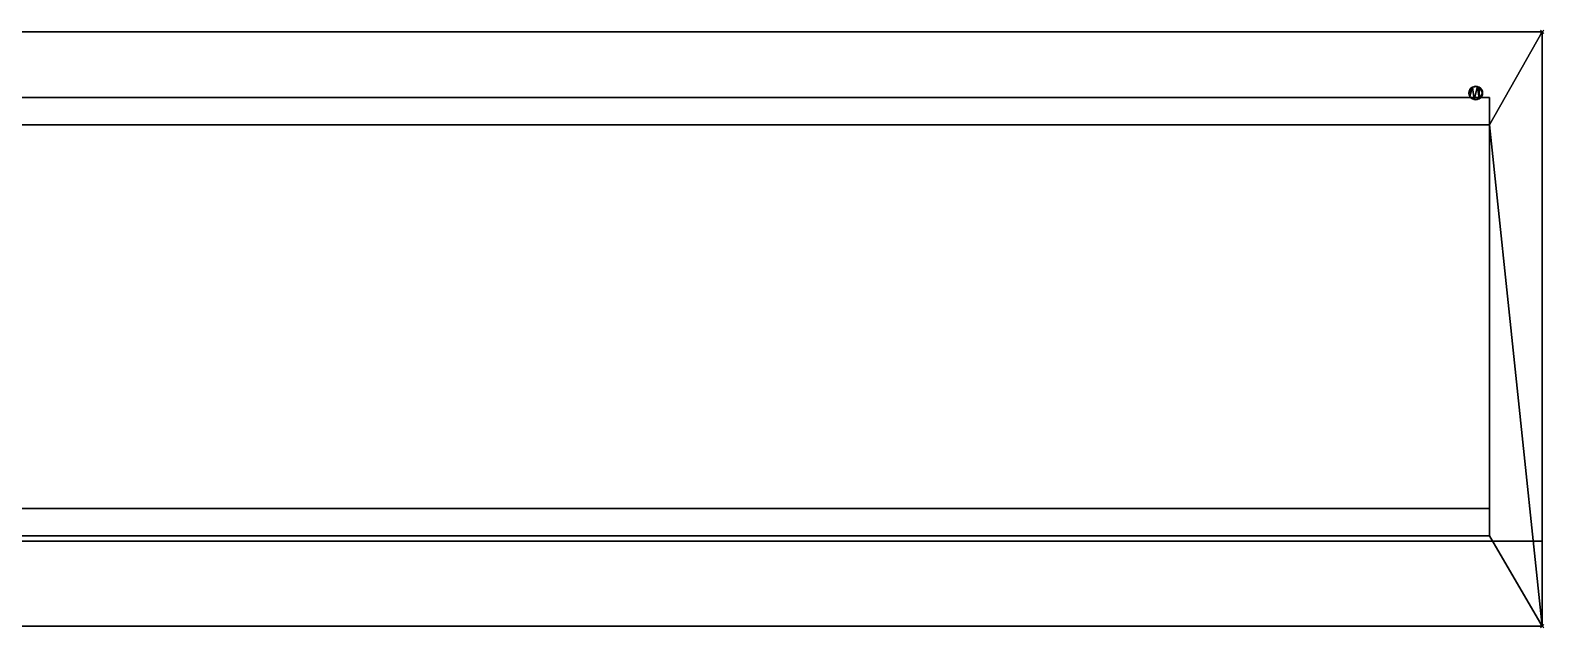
# Model space of a CAD drawing. Extents: x -1 to 1781, y -369 to 1.
# Drawn here: x 890 to 1781, y -351 to 1 of the extents above; entities that cross this region are included whole.
import ezdxf

# ---------------------------------------------------------------- set-up
doc = ezdxf.new("R2010")
doc.units = 0
doc.header["$PDMODE"] = 35
for name, color, linetype in [('IQ_200_2D', 1, 'Continuous'), ('IQ_200_3D', 1, 'Continuous'), ('IQ_204_2D', 7, 'Continuous'), ('IQ_INS_3D', 3, 'Continuous')]:
    doc.layers.add(name, color=color, linetype=linetype)

msp = doc.modelspace()

# ---------------------------------------------------------------- linework, layer by layer
at = {"layer": 'IQ_200_2D'}
for p, q in [((1780, 0), (0, 0)), ((1780, -350), (1780, 0)), ((0, -350), (1780, -350))]:
    msp.add_line(p, q, dxfattribs=at)
at = {"layer": 'IQ_204_2D'}
for p, q in [((468, -54.76), (1749, -54.76)), ((1749, -296.85), (1749, -54.76)), ((1749, -296.85), (468, -296.85))]:
    msp.add_line(p, q, dxfattribs=at)
at = {"layer": 'IQ_INS_3D'}
for p in [(1780, 0), (1780, -350)]:
    msp.add_point(p, dxfattribs=at)

# ---------------------------------------------------------------- meshes
at = {"layer": 'IQ_200_3D'}
mesh = msp.add_polyface(dxfattribs=at)
corners = [(1780, -350, 1218), (1780, 0, 1255), (0, 0, 1255), (0, -350, 1218), (1749, -296.85, 1223.62), (468, -296.85, 1223.62), (468, -54.76, 1249.21), (1749, -54.76, 1249.21)]
mesh.append_faces([[corners[k] for k in face] for face in [(1, 7, 0), (4, 0, 7)]], dxfattribs={"vtx0": -1, "vtx1": -1})
mesh.append_faces([[corners[k] for k in face] for face in [(0, 4, 5, 3), (6, 2, 3), (3, 5, 6)]], dxfattribs={"vtx0": -1, "vtx2": -1})
mesh.append_faces([[corners[k] for k in face] for face in [(6, 7, 1, 2)]], dxfattribs={"vtx1": -1, "vtx3": -1})
mesh = msp.add_polyface(dxfattribs=at)
corners = [(1780, -300, 1005), (0, -300, 1005), (0, 0, 1005), (1780, 0, 1005)]
mesh.append_faces([[corners[k] for k in face] for face in [(0, 1, 2, 3)]])
mesh = msp.add_polyface(dxfattribs=at)
corners = [(1780, 0, 1005), (0, 0, 1005), (0, 0, 1255), (1780, 0, 1255)]
mesh.append_faces([[corners[k] for k in face] for face in [(0, 1, 2, 3)]])
mesh = msp.add_polyface(dxfattribs=at)
corners = [(1780, 0, 1255), (1780, -350, 1218), (1780, -350, 1064.59), (1780, -300, 1005), (1780, 0, 1005)]
mesh.append_faces([[corners[k] for k in face] for face in [(4, 0, 3)]], dxfattribs={"vtx1": -1})
mesh.append_faces([[corners[k] for k in face] for face in [(1, 2, 3, 0)]], dxfattribs={"vtx2": -1})
mesh = msp.add_polyface(dxfattribs=at)
corners = [(1737, -36, 1005), (1737.14, -37.04, 1005), (1737.54, -38, 1005), (1738.17, -38.83, 1005), (1739, -39.46, 1005), (1739.96, -39.86, 1005), (1741, -40, 1005), (1742.04, -39.86, 1005), (1743, -39.46, 1005), (1743.83, -38.83, 1005), (1744.46, -38, 1005), (1744.86, -37.04, 1005), (1745, -36, 1005), (1744.86, -34.96, 1005), (1744.46, -34, 1005), (1743.83, -33.17, 1005), (1743, -32.54, 1005), (1742.04, -32.14, 1005), (1741, -32, 1005), (1739.96, -32.14, 1005), (1739, -32.54, 1005), (1738.17, -33.17, 1005), (1737.54, -34, 1005), (1737.14, -34.96, 1005)]
mesh.append_faces([[corners[k] for k in face] for face in [(8, 6, 7), (10, 8, 9), (16, 14, 15), (20, 17, 18, 19), (22, 20, 21), (14, 12, 13)]], dxfattribs={"vtx0": -1})
mesh.append_faces([[corners[k] for k in face] for face in [(20, 2, 5, 17), (16, 8, 12, 14)]], dxfattribs={"vtx0": -1, "vtx1": -1, "vtx2": -1, "vtx3": -1})
mesh.append_faces([[corners[k] for k in face] for face in [(8, 17, 5, 6)]], dxfattribs={"vtx0": -1, "vtx1": -1, "vtx3": -1})
mesh.append_faces([[corners[k] for k in face] for face in [(16, 17, 8)]], dxfattribs={"vtx1": -1, "vtx2": -1})
mesh.append_faces([[corners[k] for k in face] for face in [(3, 4, 5, 2)]], dxfattribs={"vtx2": -1})
mesh.append_faces([[corners[k] for k in face] for face in [(10, 11, 12, 8), (0, 1, 2, 20), (22, 23, 0, 20)]], dxfattribs={"vtx2": -1, "vtx3": -1})
mesh = msp.add_polyface(dxfattribs=at)
corners = [(1737, -36, 1000.39), (1737.14, -34.96, 1000.39), (1737.54, -34, 1000.39), (1738.17, -33.17, 1000.39), (1739, -32.54, 1000.39), (1739.96, -32.14, 1000.39), (1741, -32, 1000.39), (1742.04, -32.14, 1000.39), (1743, -32.54, 1000.39), (1743.83, -33.17, 1000.39), (1744.46, -34, 1000.39), (1744.86, -34.96, 1000.39), (1745, -36, 1000.39), (1744.86, -37.04, 1000.39), (1744.46, -38, 1000.39), (1743.83, -38.83, 1000.39), (1743, -39.46, 1000.39), (1742.04, -39.86, 1000.39), (1741, -40, 1000.39), (1739.96, -39.86, 1000.39), (1739, -39.46, 1000.39), (1738.17, -38.83, 1000.39), (1737.54, -38, 1000.39), (1737.14, -37.04, 1000.39)]
mesh.append_faces([[corners[k] for k in face] for face in [(10, 8, 9), (14, 12, 13)]], dxfattribs={"vtx0": -1})
mesh.append_faces([[corners[k] for k in face] for face in [(16, 12, 14, 15)]], dxfattribs={"vtx0": -1, "vtx1": -1})
mesh.append_faces([[corners[k] for k in face] for face in [(19, 22, 4)]], dxfattribs={"vtx0": -1, "vtx1": -1, "vtx2": -1})
mesh.append_faces([[corners[k] for k in face] for face in [(19, 4, 7, 16)]], dxfattribs={"vtx0": -1, "vtx1": -1, "vtx2": -1, "vtx3": -1})
mesh.append_faces([[corners[k] for k in face] for face in [(16, 7, 8, 12)]], dxfattribs={"vtx0": -1, "vtx2": -1, "vtx3": -1})
mesh.append_faces([[corners[k] for k in face] for face in [(0, 1, 2)]], dxfattribs={"vtx2": -1})
mesh.append_faces([[corners[k] for k in face] for face in [(10, 11, 12, 8), (2, 3, 4, 0), (22, 23, 0, 4)]], dxfattribs={"vtx2": -1, "vtx3": -1})
mesh.append_faces([[corners[k] for k in face] for face in [(4, 5, 6, 7), (16, 17, 18, 19), (19, 20, 21, 22)]], dxfattribs={"vtx3": -1})
mesh = msp.add_polyface(dxfattribs=at)
corners = [(1737, -36, 1005), (1737.14, -34.96, 1005), (1737.54, -34, 1005), (1738.17, -33.17, 1005), (1739, -32.54, 1005), (1739.96, -32.14, 1005), (1741, -32, 1005), (1742.04, -32.14, 1005), (1743, -32.54, 1005), (1743.83, -33.17, 1005), (1744.46, -34, 1005), (1744.86, -34.96, 1005), (1745, -36, 1005), (1745, -36, 1000.39), (1744.86, -34.96, 1000.39), (1744.46, -34, 1000.39), (1743.83, -33.17, 1000.39), (1743, -32.54, 1000.39), (1742.04, -32.14, 1000.39), (1741, -32, 1000.39), (1739.96, -32.14, 1000.39), (1739, -32.54, 1000.39), (1738.17, -33.17, 1000.39), (1737.54, -34, 1000.39), (1737.14, -34.96, 1000.39), (1737, -36, 1000.39)]
mesh.append_faces([[corners[k] for k in face] for face in [(13, 14, 11, 12), (0, 1, 24, 25)]], dxfattribs={"vtx1": -1})
mesh.append_faces([[corners[k] for k in face] for face in [(14, 15, 10, 11), (16, 17, 8, 9), (15, 16, 9, 10), (17, 18, 7, 8), (6, 7, 18, 19), (19, 20, 5, 6), (20, 21, 4, 5), (22, 23, 2, 3), (21, 22, 3, 4), (23, 24, 1, 2)]], dxfattribs={"vtx1": -1, "vtx3": -1})
mesh = msp.add_polyface(dxfattribs=at)
corners = [(1749, -38.57, 1096.06), (468, -38.57, 1096.06), (468, -280.66, 1070.47), (1749, -280.66, 1070.47)]
mesh.append_faces([[corners[k] for k in face] for face in [(0, 1, 2, 3)]])
mesh = msp.add_polyface(dxfattribs=at)
corners = [(1749, -38.57, 1096.06), (1749, -54.76, 1249.21), (468, -54.76, 1249.21), (468, -38.57, 1096.06)]
mesh.append_faces([[corners[k] for k in face] for face in [(0, 1, 2, 3)]])
mesh = msp.add_polyface(dxfattribs=at)
corners = [(1745, -36, 1005), (1744.86, -37.04, 1005), (1744.46, -38, 1005), (1743.83, -38.83, 1005), (1743, -39.46, 1005), (1742.04, -39.86, 1005), (1741, -40, 1005), (1739.96, -39.86, 1005), (1739, -39.46, 1005), (1738.17, -38.83, 1005), (1737.54, -38, 1005), (1737.14, -37.04, 1005), (1737, -36, 1005), (1737, -36, 1000.39), (1737.14, -37.04, 1000.39), (1737.54, -38, 1000.39), (1738.17, -38.83, 1000.39), (1739, -39.46, 1000.39), (1739.96, -39.86, 1000.39), (1741, -40, 1000.39), (1742.04, -39.86, 1000.39), (1743, -39.46, 1000.39), (1743.83, -38.83, 1000.39), (1744.46, -38, 1000.39), (1744.86, -37.04, 1000.39), (1745, -36, 1000.39)]
mesh.append_faces([[corners[k] for k in face] for face in [(13, 14, 11, 12), (0, 1, 24, 25)]], dxfattribs={"vtx1": -1})
mesh.append_faces([[corners[k] for k in face] for face in [(14, 15, 10, 11), (16, 17, 8, 9), (15, 16, 9, 10), (17, 18, 7, 8), (6, 7, 18, 19), (19, 20, 5, 6), (20, 21, 4, 5), (22, 23, 2, 3), (21, 22, 3, 4), (23, 24, 1, 2)]], dxfattribs={"vtx1": -1, "vtx3": -1})
mesh = msp.add_polyface(dxfattribs=at)
corners = [(1749, -280.66, 1070.47), (1749, -296.85, 1223.62), (1749, -54.76, 1249.21), (1749, -38.57, 1096.06)]
mesh.append_faces([[corners[k] for k in face] for face in [(0, 1, 2, 3)]])
mesh = msp.add_polyface(dxfattribs=at)
corners = [(468, -280.66, 1070.47), (468, -296.85, 1223.62), (1749, -296.85, 1223.62), (1749, -280.66, 1070.47)]
mesh.append_faces([[corners[k] for k in face] for face in [(0, 1, 2, 3)]])
mesh = msp.add_polyface(dxfattribs=at)
corners = [(1780, -350, 1064.59), (0, -350, 1064.59), (0, -300, 1005), (1780, -300, 1005)]
mesh.append_faces([[corners[k] for k in face] for face in [(0, 1, 2, 3)]])
mesh = msp.add_polyface(dxfattribs=at)
corners = [(249.79, -350, 1204.58), (1780, -350, 1218), (249.03, -350, 1204.89), (248.23, -350, 1204.99), (0, -350, 1218), (247.42, -350, 1204.89), (239.03, -350, 1204.89), (239.79, -350, 1204.58), (246.02, -350, 1204.08), (246.66, -350, 1204.58), (240.44, -350, 1204.08), (240.93, -350, 1203.43), (250.44, -350, 1204.08), (250.93, -350, 1203.43), (241.24, -350, 1202.68), (245.52, -350, 1203.43), (251.24, -350, 1202.68), (245.21, -350, 1202.68), (241.35, -350, 1201.87), (251.35, -350, 1201.87), (245.1, -350, 1201.87), (241.35, -350, 1171.87), (245.1, -350, 1171.87), (251.35, -350, 1171.87), (251.24, -350, 1171.06), (251.24, -350, 1157.68), (251.35, -350, 1156.87), (240.93, -350, 1170.31), (245.52, -350, 1170.31), (245.21, -350, 1171.06), (241.24, -350, 1171.06), (240.44, -350, 1169.66), (246.02, -350, 1169.66), (250.93, -350, 1170.31), (250.93, -350, 1158.43), (249.79, -350, 1159.58), (250.44, -350, 1169.66), (249.79, -350, 1169.16), (249.03, -350, 1159.89), (247.42, -350, 1168.85), (246.66, -350, 1169.16), (246.66, -350, 1159.58), (247.42, -350, 1159.89), (249.03, -350, 1168.85), (248.23, -350, 1159.99), (248.23, -350, 1168.74), (250.44, -350, 1159.08), (245.52, -350, 1158.43), (246.02, -350, 1159.08), (240.93, -350, 1158.43), (241.24, -350, 1157.68), (245.21, -350, 1157.68), (241.35, -350, 1156.87), (245.1, -350, 1156.87), (241.35, -350, 1126.87), (251.35, -350, 1126.87), (1780, -350, 1064.59), (251.24, -350, 1126.06), (251.35, -350, 1111.87), (245.52, -350, 1125.31), (245.21, -350, 1126.06), (241.24, -350, 1126.06), (240.93, -350, 1125.31), (245.1, -350, 1126.87), (250.44, -350, 1114.08), (250.44, -350, 1124.66), (249.79, -350, 1124.16), (249.79, -350, 1114.58), (250.93, -350, 1113.43), (250.93, -350, 1125.31), (246.02, -350, 1124.66), (240.44, -350, 1124.66), (251.24, -350, 1112.68), (249.03, -350, 1114.89), (249.03, -350, 1123.85), (248.23, -350, 1123.74), (248.23, -350, 1114.99), (247.42, -350, 1123.85), (247.42, -350, 1114.89), (246.66, -350, 1124.16), (246.66, -350, 1114.58), (246.02, -350, 1114.08), (239.79, -350, 1114.58), (239.79, -350, 1124.16), (251.35, -350, 1081.87), (251.24, -350, 1081.06), (250.93, -350, 1080.31), (250.44, -350, 1079.66), (240.93, -350, 1080.31), (246.02, -350, 1079.66), (245.52, -350, 1080.31), (241.24, -350, 1081.06), (240.44, -350, 1079.66), (246.66, -350, 1079.16), (249.79, -350, 1079.16), (249.03, -350, 1078.85), (248.23, -350, 1078.74), (0, -350, 1064.59), (247.42, -350, 1078.85), (239.03, -350, 1078.85), (238.23, -350, 1078.74), (245.21, -350, 1081.06)]
mesh.append_faces([[corners[k] for k in face] for face in [(0, 1, 2), (34, 33, 46), (94, 56, 87), (101, 91, 90), (72, 69, 68)]], dxfattribs={"vtx0": -1, "vtx1": -1})
mesh.append_faces([[corners[k] for k in face] for face in [(23, 26, 1, 19), (83, 80, 79)]], dxfattribs={"vtx0": -1, "vtx1": -1, "vtx2": -1})
mesh.append_faces([[corners[k] for k in face] for face in [(1, 13, 16), (27, 28, 29, 30), (28, 27, 31, 32), (35, 36, 37, 38), (43, 44, 38, 37), (44, 43, 45), (36, 35, 46, 33), (1, 26, 55, 56), (54, 63, 53), (64, 65, 66, 67), (68, 69, 65, 64), (76, 75, 77, 78), (75, 76, 73), (78, 77, 79, 80), (67, 66, 74), (88, 89, 90, 91), (92, 93, 89, 88), (56, 85, 86), (56, 94, 95), (56, 95, 96, 97)]], dxfattribs={"vtx0": -1, "vtx2": -1})
mesh.append_faces([[corners[k] for k in face] for face in [(12, 13, 1), (0, 12, 1), (16, 19, 1), (22, 20, 21), (81, 80, 82), (84, 85, 56), (58, 84, 56), (86, 87, 56)]], dxfattribs={"vtx1": -1, "vtx2": -1})
mesh.append_faces([[corners[k] for k in face] for face in [(55, 57, 58, 56)]], dxfattribs={"vtx1": -1, "vtx2": -1, "vtx3": -1})
mesh.append_faces([[corners[k] for k in face] for face in [(3, 2, 1, 4), (5, 3, 6, 7), (8, 9, 10, 11), (11, 14, 15, 8), (9, 5, 7, 10), (17, 15, 14, 18), (20, 17, 18, 21), (23, 24, 25, 26), (24, 33, 34, 25), (39, 40, 41, 42), (45, 39, 42, 44), (47, 48, 49, 50), (51, 47, 50, 52), (53, 51, 52, 54), (59, 60, 61, 62), (70, 59, 62, 71), (57, 69, 72, 58), (73, 67, 74, 75), (96, 98, 99, 100)]], dxfattribs={"vtx1": -1, "vtx3": -1})

doc.saveas('drawing.dxf')
